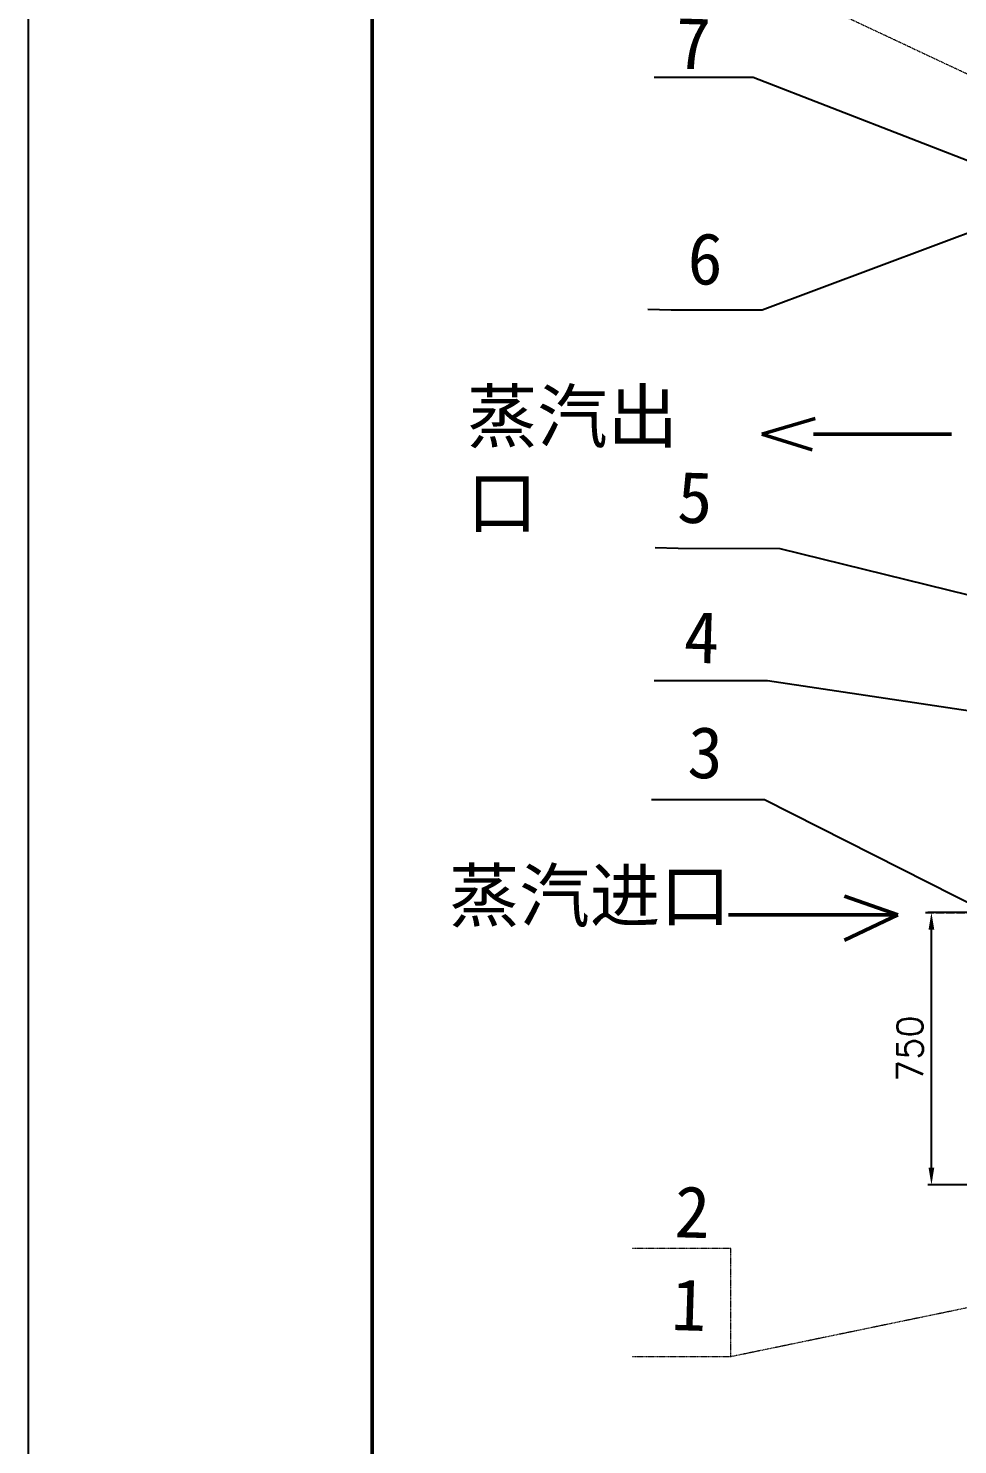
# Model space of a CAD drawing. Header units: millimetres. Extents: x -2068 to 14732, y -1331 to 10549.
# Drawn here: x -2068 to 634, y 3586 to 7702 of the extents above; entities that cross this region are included whole.
import ezdxf

# ---------------------------------------------------------------- set-up
doc = ezdxf.new("R2010")
doc.units = ezdxf.units.MM
doc.linetypes.add('ACAD_ISO04W100', pattern=[30, 24, -3, 0, -3])
doc.linetypes.add('CENTER', pattern=[2, 1.25, -0.25, 0.25, -0.25])
doc.layers.add('center', color=1, linetype='ACAD_ISO04W100')
doc.layers.add('标注', color=50, linetype='Continuous')
for name, color, linetype, lineweight in [('图层2', 1, 'CENTER', 5), ('引线', 4, 'Continuous', 25), ('文字', 4, 'Continuous', 25), ('粗实线', 7, 'Continuous', 50), ('细实线', 7, 'Continuous', 25)]:
    doc.layers.add(name, color=color, linetype=linetype, lineweight=lineweight)
doc.styles.get("Standard").update_dxf_attribs({"font": 'txt', "bigfont": 'gbcbig.shx'})
doc.styles.add('TH_GBDIM', font='romans.shx', dxfattribs={"width": 0.66, "bigfont": 'hz.shx'})
doc.styles.add('样式 1', font='SIMFANG.TTF', dxfattribs={"height": 150})
doc.dimstyles.new('副本 ISO-25', dxfattribs={"dimtxt": 150, "dimasz": 2.5, "dimexe": 1.25, "dimexo": 0.625, "dimtad": 1, "dimtxsty": 'Standard', "dimcen": 2.5, "dimadec": 0, "dimazin": 0, "dimtfac": 1, "dimtmove": 0, "dimatfit": 3, "dimfxl": 0, "dimarcsym": 0})
doc.dimstyles.new('副本 TH_GBDIM', dxfattribs={"dimscale": 5, "dimtxt": 15, "dimasz": 10, "dimexe": 2, "dimexo": 0, "dimgap": 5, "dimtad": 1, "dimtoh": 1, "dimdec": 0, "dimzin": 0, "dimdsep": 46, "dimtxsty": 'TH_GBDIM', "dimcen": 2.5, "dimclrd": 2, "dimclre": 2, "dimclrt": 2, "dimadec": 0, "dimazin": 0, "dimtfac": 0.714286, "dimtdec": 0, "dimtmove": 0, "dimatfit": 3, "dimfxl": 0, "dimtzin": 0, "dimlwd": -1, "dimlwe": -1, "dimarcsym": 0})

# ---------------------------------------------------------------- blocks, each defined once
blk = doc.blocks.new('*D16')
at = {"layer": 'Defpoints', "color": 0}
for p in [(557.5, 5132.7), (672.3, 5132.7), (2056.8, 4340.5)]:
    blk.add_point(p, dxfattribs=at)
at = {"layer": '标注'}
for p, q in [((672.3, 5132.7), (547.5, 5132.7)), ((557.5, 4390.5), (557.5, 5082.7)), ((2056.8, 4340.5), (547.5, 4340.5))]:
    blk.add_line(p, q, dxfattribs=at)
for points in [[(549.2, 5082.7), (565.8, 5082.7), (557.5, 5132.7)], [(549.2, 4390.5), (565.8, 4390.5), (557.5, 4340.5)]]:
    blk.add_solid(points, dxfattribs=at)
at = {"layer": '标注', "insert": (495, 4736.6), "char_height": 75, "attachment_point": 5, "rotation": 90}
blk.add_mtext('750', dxfattribs=at)

msp = doc.modelspace()

# ---------------------------------------------------------------- linework, layer by layer
at = {"layer": 'center'}
msp.add_line((540.5, 5132.4), (1260.6, 5133.7), dxfattribs=at)
at = {"layer": '图层2', "color": 4, "ltscale": 2}
for p, q in [((1242, 7296.3), (37.3, 7862.3)), ((2060.3, 4272.7), (-25.5, 3841.4)), ((-25.5, 4155.9), (-313.4, 4155.9)), ((-25.5, 3841.4), (-25.5, 4155.9)), ((-25.5, 3841.4), (-313.4, 3841.4))]:
    msp.add_line(p, q, dxfattribs=at)
at = {"layer": '引线', "ltscale": 2}
for p, q in [((39.4, 7559.5), (-248.6, 7559.5)), ((779.9, 7271.8), (39.4, 7559.5)), ((80.8, 5805.6), (-248.6, 5805.6)), ((2063.6, 5509.6), (80.8, 5805.6)), ((72.6, 5460.2), (-256.5, 5460.2)), ((706.1, 5139.6), (72.6, 5460.2))]:
    msp.add_line(p, q, dxfattribs=at)
at = {"layer": '文字', "color": 1, "lineweight": 50, "ltscale": 2}
for p, q in [((64.6, 6522.3), (219.7, 6567.9)), ((64.6, 6522.3), (210.5, 6476.8)), ((615.9, 6522.3), (214.6, 6522.3)), ((304.9, 5180.1), (459.9, 5125.4)), ((-32.6, 5125.4), (459.9, 5125.4)), ((459.9, 5125.4), (304.9, 5052.4))]:
    msp.add_line(p, q, dxfattribs=at)
at = {"layer": '粗实线'}
msp.add_line((-1068.2, 10349.3), (-1068.2, -1080.7), dxfattribs=at)
at = {"layer": '细实线'}
msp.add_lwpolyline([(-2068.2, -1330.7), (14731.8, -1330.7), (14731.8, 10549.3), (-2068.2, 10549.3)], close=True, dxfattribs=at)

# ---------------------------------------------------------------- texts
at = {"layer": '引线', "lineweight": 25, "ltscale": 2, "char_height": 150, "attachment_point": 9, "rotation": 358.2689, "style": '样式 1'}
for s, insert in [('7', (-86.4, 7582.2)), ('6', (-51.4, 6953.6)), ('5', (-81.3, 6260.2)), ('4', (-62, 5856)), ('3', (-51.1, 5518.5)), ('2', (-88.7, 4185.8)), ('1', (-98.6, 3916.1))]:
    msp.add_mtext(s, dxfattribs=dict(at, insert=insert))
at = {"layer": '文字', "lineweight": 50, "ltscale": 2, "char_height": 150, "attachment_point": 1, "style": '样式 1'}
for s, insert, width in [('蒸汽出口', (-793, 6649.5), 757.765), ('蒸汽进口', (-845, 5256.6), 798.453)]:
    msp.add_mtext(s, dxfattribs=dict(at, insert=insert, width=width))

# ---------------------------------------------------------------- dimensions: what is measured, and where the dimension line sits
at = {"layer": '标注'}
dim = msp.add_linear_dim(base=(557.5, 5132.7), p1=(2056.8, 4340.5), p2=(672.3, 5132.7), angle=90, text='750', dimstyle='副本 TH_GBDIM', override={"dimtxsty": 'Standard', "dimclrd": 256, "dimclre": 256, "dimclrt": 256}, dxfattribs=at)
dim.commit()
dim.dimension.update_dxf_attribs({"geometry": '*D16', "text_midpoint": (495, 4736.6)})

# ---------------------------------------------------------------- leaders
at = {"layer": '引线', "lineweight": 25, "ltscale": 2, "annotation_type": 0, "has_hookline": 1, "hookline_direction": 1, "horizontal_direction": (0.999544, -0.030209, 0)}
for points, text_width in [([(797.1, 7156.4), (65.2, 6882.9), (-199.2, 6883.2)], 67.3), ([(1762.8, 5785.1), (117.6, 6189.5), (-179.1, 6189.9)], 65.7)]:
    msp.add_leader(points, dimstyle='副本 ISO-25', override={"dimasz": 15, "dimldrblk": 'Dot'}, dxfattribs=dict(at, text_width=text_width))

doc.saveas('drawing.dxf')
